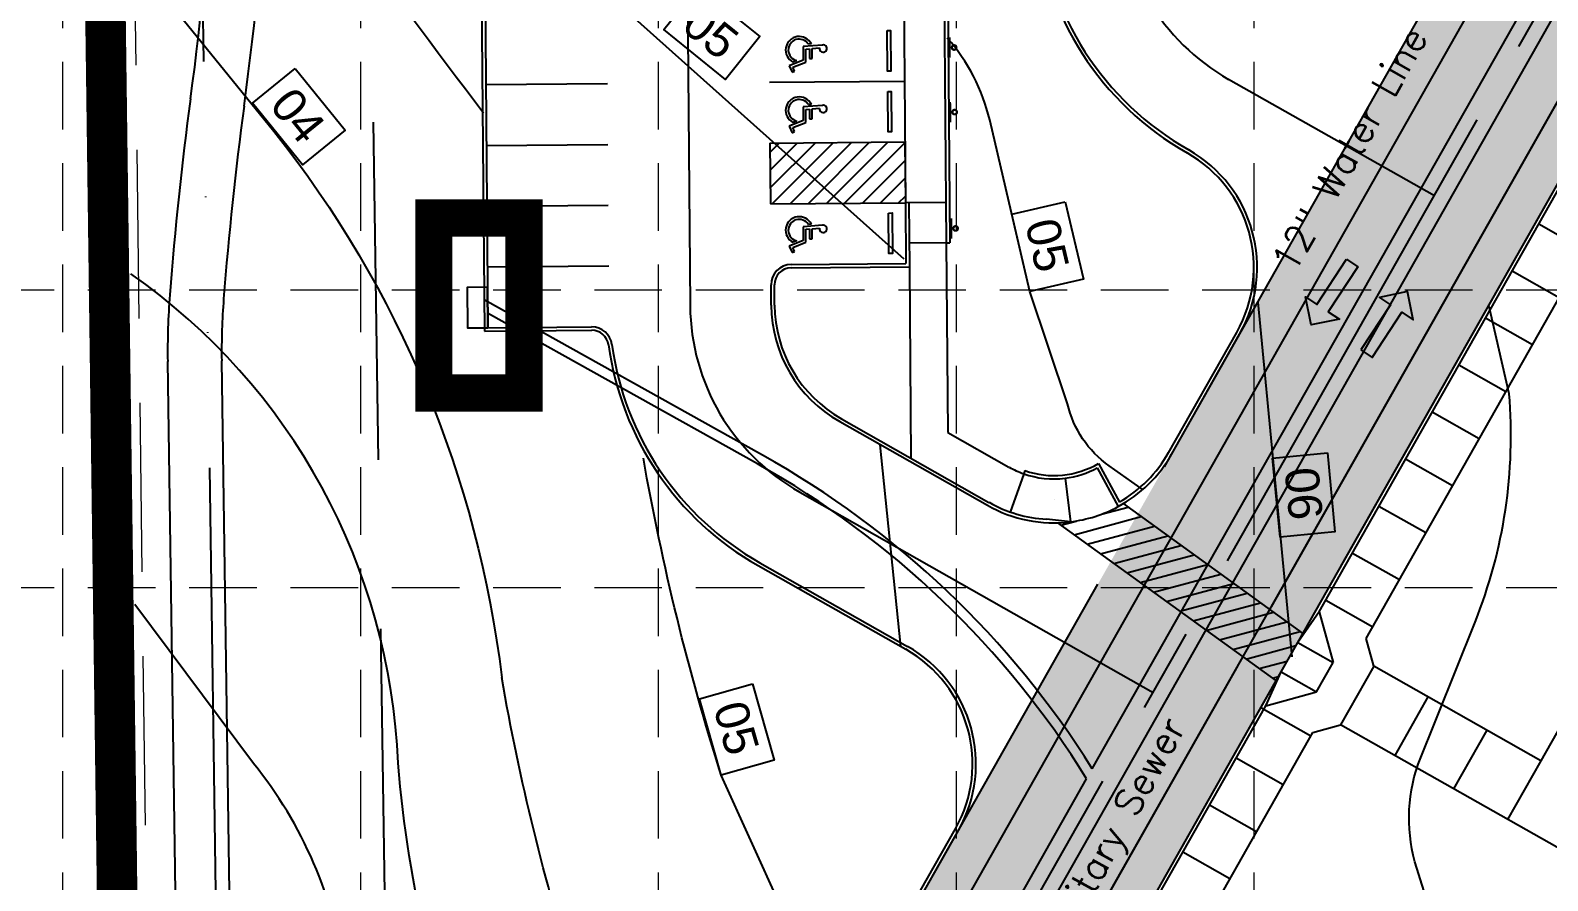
# Model space of a CAD drawing. Header units: feet. Extents: x 2467609 to 2470436, y 7119976 to 7121745.
# Drawn here: x 2467826.7 to 2468051.4, y 7121037.7 to 7121163.6 of the extents above; entities that cross this region are included whole.
import ezdxf
from ezdxf.enums import TextEntityAlignment as Align

# ---------------------------------------------------------------- set-up
doc = ezdxf.new("R2010")
doc.units = ezdxf.units.FT
doc.header["$LTSCALE"] = 100
doc.header["$MEASUREMENT"] = 0
for name, pattern in [('06117 BASE$0$CENTER2', [1.125, 0.75, -0.125, 0.125, -0.125]), ('06117 BASE$0$DASHED', [0.75, 0.5, -0.25]), ('06117 BASE$0$HIDDEN', [0.375, 0.25, -0.125]), ('06117 BASE$0$PL2', [2.85, 2.25, -0.2, 0, -0.2, 0, -0.2]), ('06117 BASE$0$STRIPE', [1.2, 1, -0.2]), ('06117 WS Base$0$DASHED_SS3', [1.1, 1, -0.1]), ('HIDDEN', [0.375, 0.25, -0.125]), ('SDASH', [0.15, 0.1, -0.05]), ('STRIPE', [1.2, 1, -0.2])]:
    doc.linetypes.add(name, pattern=pattern)
for name, color, linetype, lineweight in [('06117 BASE$0$C-sidewk-strip', 253, 'Continuous', 25), ('06117 BASE$0$CP Inlet', 253, 'Continuous', 25), ('06117 BASE$0$CPCL', 253, '06117 BASE$0$CENTER2', 25), ('06117 BASE$0$CPCURB', 8, 'Continuous', 25), ('06117 BASE$0$CPCURB2', 8, 'Continuous', 25), ('06117 BASE$0$CPSTRIPE', 253, 'Continuous', 25), ('06117 BASE$0$CPWALK', 8, 'Continuous', 25), ('06117 BASE$0$DIR-ARROW', 8, 'Continuous', 25), ('06117 BASE$0$HC-SIGN', 253, 'Continuous', 18), ('06117 BASE$0$HC2', 253, 'Continuous', 25), ('06117 BASE$0$LANDSCAPE-SETBACK', 8, '06117 BASE$0$DASHED', 25), ('06117 BASE$0$PROP-ROW', 1, '06117 BASE$0$PL2', 25), ('06117 BASE$0$ROAD-FUTURE', 8, '06117 BASE$0$HIDDEN', 18)]:
    doc.layers.add(name, color=color, linetype=linetype, lineweight=lineweight)
for name, color, linetype in [('06117 BASE$0$firelane', 8, '06117 BASE$0$STRIPE'), ('06117 WS Base$0$CPSEWER', 7, '06117 WS Base$0$DASHED_SS3'), ('06117 WS Base$0$CPWATER', 7, 'Continuous'), ('06117 WS Base$0$LINE-B', 1, 'Continuous'), ('CPCONT', 253, 'Continuous'), ('FIRELANE-HATCH', 253, 'STRIPE'), ('GRID', 254, 'HIDDEN'), ('LIMITS OF DISTURBANCE', 1, 'HIDDEN'), ('proposed ec', 6, 'SDASH')]:
    doc.layers.add(name, color=color, linetype=linetype)
doc.styles.add('C80', font='SIMPLEX.shx', dxfattribs={"height": 8})
doc.styles.get("Standard").update_dxf_attribs({"font": 'ARIAL.TTF'})
pattern_1 = [(45, (-0.3668, 44.9985), (-1.32582521472, 1.32582521472), [])]
pattern_2 = [(15, (0, 0), (-0.48528570957, 1.8111109243), [])]

# ---------------------------------------------------------------- blocks, each defined once
blk = doc.blocks.new('06117 BASE$0$HC2-flat-24')
at = {"layer": '06117 BASE$0$HC2'}
for p, q in [((0.6, 0.52), (0.59, -1.5)), ((3.43, 0.74), (0.6, 0.52)), ((0.99, -1.78), (1, 0.15)), ((1, 0.15), (1.5, 0.19)), ((1.8, 0.9), (1.36, 0.87)), ((1.5, 0.19), (1.5, -1.25)), ((1.91, 0.22), (3.02, 0.31)), ((1.91, -1.25), (1.91, 0.22)), ((0.59, -1.5), (-1.5, -2.34)), ((-0.96, -2.55), (0.99, -1.78)), ((-0.38, -1.57), (-0.93, -1.78)), ((1.5, -1.25), (1.91, -1.25)), ((-1.5, -2.34), (-1.05, -3.3)), ((-1.05, -3.3), (-0.69, -3.13)), ((-0.69, -3.13), (-0.96, -2.55))]:
    blk.add_line(p, q, dxfattribs=at)
for centre, major_axis, start_param, end_param in [((0, 0), (1.42, 1.42), 5.961378, 9.729395), ((0, 0), (-1.14, 1.14), 4.494724, 8.403855), ((3.56, 0.21), (-0.386, 0.386), 0.602565, 5.739424)]:
    blk.add_ellipse(centre, major_axis=major_axis, ratio=1, start_param=start_param, end_param=end_param, dxfattribs=at)
blk = doc.blocks.new('06117 BASE$0$HC2-flat-25')
at = {"layer": '06117 BASE$0$HC2'}
for p, q in [((0.6, 0.52), (0.59, -1.5)), ((3.43, 0.74), (0.6, 0.52)), ((0.99, -1.78), (1, 0.15)), ((1, 0.15), (1.5, 0.19)), ((1.8, 0.9), (1.36, 0.87)), ((1.5, 0.19), (1.5, -1.25)), ((1.91, 0.22), (3.02, 0.31)), ((1.91, -1.25), (1.91, 0.22)), ((0.59, -1.5), (-1.5, -2.34)), ((-0.96, -2.55), (0.99, -1.78)), ((-0.38, -1.57), (-0.93, -1.78)), ((1.5, -1.25), (1.91, -1.25)), ((-1.5, -2.34), (-1.05, -3.3)), ((-1.05, -3.3), (-0.69, -3.13)), ((-0.69, -3.13), (-0.96, -2.55))]:
    blk.add_line(p, q, dxfattribs=at)
for centre, major_axis, start_param, end_param in [((0, 0), (1.42, 1.42), 5.961378, 9.729395), ((0, 0), (-1.14, 1.14), 4.494724, 8.403855), ((3.56, 0.21), (-0.386, 0.386), 0.602565, 5.739424)]:
    blk.add_ellipse(centre, major_axis=major_axis, ratio=1, start_param=start_param, end_param=end_param, dxfattribs=at)
blk = doc.blocks.new('06117 BASE$0$HC2-flat-26')
at = {"layer": '06117 BASE$0$HC2'}
for p, q in [((0.6, 0.52), (0.59, -1.5)), ((3.43, 0.74), (0.6, 0.52)), ((0.99, -1.78), (1, 0.15)), ((1, 0.15), (1.5, 0.19)), ((1.8, 0.9), (1.36, 0.87)), ((1.5, 0.19), (1.5, -1.25)), ((1.91, 0.22), (3.02, 0.31)), ((1.91, -1.25), (1.91, 0.22)), ((0.59, -1.5), (-1.5, -2.34)), ((-0.96, -2.55), (0.99, -1.78)), ((-0.38, -1.57), (-0.93, -1.78)), ((1.5, -1.25), (1.91, -1.25)), ((-1.5, -2.34), (-1.05, -3.3)), ((-1.05, -3.3), (-0.69, -3.13)), ((-0.69, -3.13), (-0.96, -2.55))]:
    blk.add_line(p, q, dxfattribs=at)
for centre, major_axis, start_param, end_param in [((0, 0), (1.42, 1.42), 5.961378, 9.729395), ((0, 0), (-1.14, 1.14), 4.494724, 8.403855), ((3.56, 0.21), (-0.386, 0.386), 0.602565, 5.739424)]:
    blk.add_ellipse(centre, major_axis=major_axis, ratio=1, start_param=start_param, end_param=end_param, dxfattribs=at)

msp = doc.modelspace()

# ---------------------------------------------------------------- hatches: boundary and pattern name
at = {"layer": '06117 BASE$0$CPSTRIPE'}
h = msp.add_hatch(dxfattribs=at)
h.set_pattern_fill('ACET-2D-ANSI31', color=256, scale=15, style=0)
h.set_pattern_definition(pattern_1)
h.paths.add_polyline_path([(2467936.22, 7121146.88), (2467936.29, 7121137.88), (2467956.29, 7121138.04), (2467956.22, 7121147.04)])
h = msp.add_hatch(dxfattribs=at)
h.set_pattern_fill('ACET-2D-ANSI31', color=256, scale=15, style=0)
h.set_pattern_definition(pattern_1)
h.paths.add_polyline_path([(2467936.22, 7121146.88), (2467936.29, 7121137.88), (2467956.29, 7121138.04), (2467956.22, 7121147.04)])
h = msp.add_hatch(dxfattribs=at)
h.set_pattern_fill('ANSI31', color=256, scale=15, angle=330, style=0)
h.set_pattern_definition(pattern_2)
edge = h.paths.add_edge_path()
edge.add_line((2467988.55, 7121093.49), (2468015.13, 7121074.27))
edge.add_line((2468015.13, 7121074.27), (2468011.16, 7121067.26))
edge.add_line((2468011.16, 7121067.26), (2467978.82, 7121090.65))
edge.add_arc((2467978.28, 7121110.65), 20, 271.5701, 300.9249)
h = msp.add_hatch(dxfattribs=at)
h.set_pattern_fill('ANSI31', color=256, scale=15, angle=330, style=0)
h.set_pattern_definition(pattern_2)
edge = h.paths.add_edge_path()
edge.add_line((2467988.55, 7121093.49), (2468015.13, 7121074.27))
edge.add_line((2468015.13, 7121074.27), (2468011.16, 7121067.26))
edge.add_line((2468011.16, 7121067.26), (2467978.82, 7121090.65))
edge.add_arc((2467978.28, 7121110.65), 20, 271.5701, 300.9249)
at = {"layer": 'FIRELANE-HATCH'}
h = msp.add_hatch(color=9, dxfattribs=at)
h.paths.add_polyline_path([(2468922.97, 7121187.19, -0.414214), (2468942.81, 7121207.35), (2469278.26, 7121210.08), (2469277.9, 7121254.08, -0.414214), (2469297.74, 7121274.24), (2469375.13, 7121274.87, -0.137354), (2469390.75, 7121270.64), (2469629.71, 7121128.09, -0.261956), (2469644.34, 7121102.57), (2469645.12, 7121007.13, 0.414214), (2469699.55, 7120953.58), (2469751.67, 7120954, 0.261956), (2469797.6, 7120980.33), (2469803.18, 7120989.68, 0.414214), (2469784.47, 7121063.72), (2469403.04, 7121291.25, 0.137354), (2469374.94, 7121298.87), (2468491.92, 7121291.68, -0.131652), (2468476.89, 7121295.58), (2468199.89, 7121452.51, -0.072593), (2468186.2, 7121463.15, 0.206219), (2468142.45, 7121481.57), (2467847.8, 7121479.17), (2467848.23, 7121449.17), (2468142.69, 7121451.57, -0.577353), (2468169.04, 7121406.78), (2467935.49, 7120994.55, -0.266268), (2467909.82, 7120979.34), (2467855.02, 7120978.55), (2467855.45, 7120948.56), (2467910.25, 7120949.35, 0.266268), (2467961.59, 7120979.76), (2468192.67, 7121387.64, -0.414214), (2468233.56, 7121398.96), (2468336.11, 7121340.86, -0.414214), (2468347.43, 7121299.97), (2468320.22, 7121251.95, 0.414214), (2468338.7, 7121185.16), (2468373.42, 7121165.49, 0.57735), (2468446.57, 7121208.52), (2468446.28, 7121243.96, -1), (2468481.65, 7121244.25), (2468482.67, 7121118.6, 0.414214), (2468532.07, 7121070), (2468873.9, 7121072.79, -0.414214), (2468894.07, 7121052.95), (2468895.4, 7120889.72), (2468884.83, 7120735.24, -0.392002), (2468855.14, 7120707.29), (2468450.27, 7120703.99, -0.131652), (2468375.11, 7120723.48), (2468264.21, 7120786.31, 0.463862), (2468102.32, 7120726.63, 0.45081), (2468173.2, 7120596.29), (2468276.95, 7120572.47, -0.347281), (2468315.76, 7120524.14), (2468315.82, 7120517.93), (2468339.81, 7120518.12), (2468339.76, 7120524.34, 0.347281), (2468282.32, 7120595.86), (2468178.57, 7120619.68, -0.45081), (2468124.87, 7120718.42, -0.463862), (2468252.38, 7120765.43), (2468363.28, 7120702.6, 0.131652), (2468450.47, 7120679.99), (2468832.08, 7120683.1, -0.414214), (2468867.36, 7120648.39), (2468868.39, 7120522.43), (2468892.38, 7120522.62), (2468891.26, 7120660.62), (2468903.26, 7120660.72), (2468904.38, 7120522.72), (2468928.38, 7120522.92)])
h.paths.add_polyline_path([(2468873.66, 7121102.78), (2468531.82, 7121100, -0.414214), (2468506.62, 7121124.8), (2468505.62, 7121247.79, -0.414214), (2468525.46, 7121267.95), (2468872.29, 7121270.78, -0.414214), (2468892.45, 7121250.94), (2468893.5, 7121122.95, -0.414214)], flags=16)
h.paths.add_polyline_path([(2468942.29, 7121271.35), (2469233.74, 7121273.72, -1), (2469234.06, 7121233.72), (2468942.62, 7121231.35, -1)], flags=16)
h.paths.add_polyline_path([(2468385.25, 7121186.37), (2468350.53, 7121206.04, -0.414214), (2468341.1, 7121240.12), (2468370.77, 7121292.49, -0.414214), (2468404.85, 7121301.92), (2468409.33, 7121299.38, -0.267949), (2468422.01, 7121277.83), (2468422.57, 7121208.33, -0.57735)], flags=16)
h.paths.add_polyline_path([(2469698.85, 7121086.85), (2469772.17, 7121043.11, -0.414214), (2469782.57, 7121001.98), (2469776.99, 7120992.63, -0.261956), (2469751.47, 7120978), (2469699.36, 7120977.57, -0.414214), (2469669.11, 7121007.33), (2469668.61, 7121069.51, -0.584841)], flags=16)

# ---------------------------------------------------------------- linework, layer by layer
at = {"layer": '06117 BASE$0$C-sidewk-strip'}
for p, q in [((2468050.06, 7121134.9), (2468057.02, 7121130.96)), ((2468050.06, 7121134.9), (2468057.02, 7121130.96)), ((2468046.12, 7121127.94), (2468053.08, 7121124)), ((2468046.12, 7121127.94), (2468053.08, 7121124)), ((2468042.17, 7121120.98), (2468049.13, 7121117.04)), ((2468042.17, 7121120.98), (2468049.13, 7121117.04)), ((2468042.17, 7121120.98), (2468049.13, 7121117.04)), ((2468042.17, 7121120.98), (2468049.13, 7121117.04)), ((2468038.23, 7121114.02), (2468045.19, 7121110.08)), ((2468038.23, 7121114.02), (2468045.19, 7121110.08)), ((2468034.29, 7121107.06), (2468041.25, 7121103.12)), ((2468034.29, 7121107.06), (2468041.25, 7121103.12)), ((2468030.34, 7121100.1), (2468037.3, 7121096.16)), ((2468030.34, 7121100.1), (2468037.3, 7121096.16)), ((2468026.4, 7121093.14), (2468033.36, 7121089.2)), ((2468026.4, 7121093.14), (2468033.36, 7121089.2)), ((2468022.46, 7121086.18), (2468029.42, 7121082.24)), ((2468022.46, 7121086.18), (2468029.42, 7121082.24)), ((2468018.51, 7121079.22), (2468025.47, 7121075.27)), ((2468018.51, 7121079.22), (2468025.47, 7121075.27)), ((2468025.62, 7121069.45), (2468020.69, 7121060.75)), ((2468025.62, 7121069.45), (2468020.69, 7121060.75)), ((2468016.3, 7121059.08), (2468008.9, 7121063.27)), ((2468016.3, 7121059.08), (2468008.9, 7121063.27)), ((2468033.66, 7121064.89), (2468028.73, 7121056.19)), ((2468033.66, 7121064.89), (2468028.73, 7121056.19)), ((2468042.36, 7121059.96), (2468037.43, 7121051.26)), ((2468042.36, 7121059.96), (2468037.43, 7121051.26)), ((2468012.21, 7121051.87), (2468005.25, 7121055.81)), ((2468012.21, 7121051.87), (2468005.25, 7121055.81)), ((2468050.36, 7121055.43), (2468045.43, 7121046.73)), ((2468050.36, 7121055.43), (2468045.43, 7121046.73)), ((2468008.27, 7121044.91), (2468001.31, 7121048.85)), ((2468008.27, 7121044.91), (2468001.31, 7121048.85)), ((2468004.33, 7121037.95), (2467997.37, 7121041.89)), ((2468004.33, 7121037.95), (2467997.37, 7121041.89))]:
    msp.add_line(p, q, dxfattribs=at)
at = {"layer": '06117 BASE$0$CP Inlet'}
msp.add_lwpolyline([(2467894.39, 7121125.54), (2467891.39, 7121125.51), (2467891.44, 7121119.51), (2467894.44, 7121119.54), (2467894.39, 7121125.54)], dxfattribs=at)
msp.add_lwpolyline([(2467894.39, 7121125.54), (2467891.39, 7121125.51), (2467891.44, 7121119.51), (2467894.44, 7121119.54), (2467894.39, 7121125.54)], dxfattribs=at)
at = {"layer": '06117 BASE$0$CPCL'}
for p, q in [((2467948.54, 7120987.16), (2468220.51, 7121467.21)), ((2467948.54, 7120987.16), (2468220.51, 7121467.21)), ((2467922.01, 7121417.77), (2467924.41, 7121122.77)), ((2467922.01, 7121417.77), (2467924.41, 7121122.77)), ((2468034.6, 7121139.05), (2468004.14, 7121156.3)), ((2468034.6, 7121139.05), (2468004.14, 7121156.3)), ((2467940.64, 7121095.19), (2467992.95, 7121065.55)), ((2467940.64, 7121095.19), (2467992.95, 7121065.55))]:
    msp.add_line(p, q, dxfattribs=at)
for centre in [(2468019.92, 7121184.15), (2468019.92, 7121184.15), (2467956.41, 7121123.03), (2467956.41, 7121123.03)]:
    msp.add_arc(centre, 32, 180.4671, 240.4665, dxfattribs=at)
at = {"layer": '06117 BASE$0$CPCURB'}
for p, q in [((2467891.95, 7121425.53), (2467894.44, 7121119.54)), ((2467891.95, 7121425.53), (2467894.44, 7121119.54)), ((2468014.38, 7121072.94), (2468192.67, 7121387.64)), ((2468014.38, 7121072.94), (2468192.67, 7121387.64)), ((2467961.92, 7121183.09), (2467962.34, 7121132.09)), ((2467961.92, 7121183.09), (2467962.34, 7121132.09)), ((2467956.29, 7121138.04), (2467956.36, 7121129.04)), ((2467956.29, 7121138.04), (2467956.36, 7121129.04)), ((2467939.37, 7121128.9), (2467956.36, 7121129.04)), ((2467939.37, 7121128.9), (2467956.36, 7121129.04)), ((2467936.41, 7121122.87), (2467936.39, 7121125.88)), ((2467936.41, 7121122.87), (2467936.39, 7121125.88)), ((2467894.44, 7121119.54), (2467909.82, 7121119.66)), ((2467894.44, 7121119.54), (2467909.82, 7121119.66)), ((2467995.68, 7121100.79), (2468005.77, 7121118.6)), ((2467995.68, 7121100.79), (2468005.77, 7121118.6)), ((2467946.56, 7121105.63), (2467968.42, 7121093.24)), ((2467946.56, 7121105.63), (2467968.42, 7121093.24)), ((2467984.69, 7121098.77), (2467987.78, 7121093.05)), ((2467984.69, 7121098.77), (2467987.78, 7121093.05)), ((2467934.72, 7121084.75), (2467956.59, 7121072.36)), ((2467934.72, 7121084.75), (2467956.59, 7121072.36)), ((2467961.59, 7120979.76), (2468011.92, 7121068.59)), ((2467961.59, 7120979.76), (2468011.92, 7121068.59)), ((2467935.49, 7120994.55), (2467964.13, 7121045.1)), ((2467935.49, 7120994.55), (2467964.13, 7121045.1))]:
    msp.add_line(p, q, dxfattribs=at)
for centre, radius, start, end in [((2468019.92, 7121184.15), 44, 184.841, 240.4665), ((2468019.92, 7121184.15), 44, 184.841, 240.4665), ((2467988.37, 7121128.46), 20, 330.4665, 60.4665), ((2467988.37, 7121128.46), 20, 330.4665, 60.4665), ((2467939.39, 7121125.9), 3, 90.4671, 180.4671), ((2467939.39, 7121125.9), 3, 90.4671, 180.4671), ((2467956.41, 7121123.03), 20, 180.4671, 240.4665), ((2467956.41, 7121123.03), 20, 180.4671, 240.4665), ((2467909.85, 7121116.66), 3, 7.7881, 90.4671), ((2467909.85, 7121116.66), 3, 7.7881, 90.4671), ((2467956.41, 7121123.03), 44, 187.7881, 240.4665), ((2467956.41, 7121123.03), 44, 187.7881, 240.4665), ((2467978.28, 7121110.65), 20, 298.3598, 330.4665), ((2467978.28, 7121110.65), 20, 298.3598, 330.4665), ((2467978.28, 7121110.65), 13.5, 250.6281, 277.0159), ((2467978.28, 7121110.65), 13.5, 250.6281, 277.0159), ((2467978.28, 7121110.65), 13.5, 277.0159, 298.3598), ((2467978.28, 7121110.65), 13.5, 277.0159, 298.3598), ((2467978.28, 7121110.65), 20, 240.4665, 277.0159), ((2467978.28, 7121110.65), 20, 240.4665, 277.0159), ((2467946.73, 7121054.96), 20, 330.4665, 60.4665), ((2467946.73, 7121054.96), 20, 330.4665, 60.4665)]:
    msp.add_arc(centre, radius, start, end, dxfattribs=at)
at = {"layer": '06117 BASE$0$CPCURB2'}
for p, q in [((2467891.44, 7121426.02), (2467893.94, 7121119.03)), ((2467891.44, 7121426.02), (2467893.94, 7121119.03)), ((2468017.53, 7121077.48), (2468193.11, 7121387.39)), ((2468017.53, 7121077.48), (2468193.11, 7121387.39)), ((2467962.43, 7121182.59), (2467962.84, 7121132.09)), ((2467962.43, 7121182.59), (2467962.84, 7121132.09)), ((2467956.79, 7121138.05), (2467956.87, 7121128.55)), ((2467956.79, 7121138.05), (2467956.87, 7121128.55)), ((2467962.34, 7121132.09), (2467962.84, 7121132.09)), ((2467962.34, 7121132.09), (2467962.84, 7121132.09)), ((2467936.91, 7121122.87), (2467936.89, 7121125.88)), ((2467936.91, 7121122.87), (2467936.89, 7121125.88)), ((2467893.94, 7121119.03), (2467909.83, 7121119.16)), ((2467893.94, 7121119.03), (2467909.83, 7121119.16)), ((2467995.24, 7121101.03), (2468005.34, 7121118.85)), ((2467995.24, 7121101.03), (2468005.34, 7121118.85)), ((2467946.8, 7121106.06), (2467968.66, 7121093.68)), ((2467946.8, 7121106.06), (2467968.66, 7121093.68)), ((2467984.89, 7121099.45), (2467987.98, 7121093.73)), ((2467984.89, 7121099.45), (2467987.98, 7121093.73)), ((2467973.96, 7121098.38), (2467973.8, 7121097.91)), ((2467973.96, 7121098.38), (2467973.8, 7121097.91)), ((2467980.72, 7121090.79), (2467977.17, 7121091.18)), ((2467980.72, 7121090.79), (2467977.17, 7121091.18)), ((2467934.48, 7121084.31), (2467956.34, 7121071.93)), ((2467934.48, 7121084.31), (2467956.34, 7121071.93)), ((2468017.53, 7121077.48), (2468014.38, 7121072.94)), ((2468017.53, 7121077.48), (2468014.38, 7121072.94)), ((2468009.64, 7121063.56), (2468011.92, 7121068.59)), ((2468009.64, 7121063.56), (2468011.92, 7121068.59)), ((2467962.03, 7120979.52), (2468009.64, 7121063.56)), ((2467962.03, 7120979.52), (2468009.64, 7121063.56)), ((2467935.06, 7120994.8), (2467963.69, 7121045.35)), ((2467935.06, 7120994.8), (2467963.69, 7121045.35))]:
    msp.add_line(p, q, dxfattribs=at)
for centre, radius, start, end in [((2468019.92, 7121184.15), 44.5, 184.841, 240.4665), ((2468019.92, 7121184.15), 44.5, 184.841, 240.4665), ((2467988.37, 7121128.46), 19.5, 330.4665, 60.4665), ((2467988.37, 7121128.46), 19.5, 330.4665, 60.4665), ((2467939.39, 7121125.9), 2.5, 90.4671, 180.4671), ((2467939.39, 7121125.9), 2.5, 90.4671, 180.4671), ((2467956.41, 7121123.03), 19.5, 180.4671, 240.4665), ((2467956.41, 7121123.03), 19.5, 180.4671, 240.4665), ((2467909.85, 7121116.66), 2.5, 7.7881, 90.4671), ((2467909.85, 7121116.66), 2.5, 7.7881, 90.4671), ((2467956.41, 7121123.03), 44.5, 187.7881, 240.4665), ((2467956.41, 7121123.03), 44.5, 187.7881, 240.4665), ((2467978.28, 7121110.65), 13, 250.6281, 300.564), ((2467978.28, 7121110.65), 13, 250.6281, 300.564), ((2467978.28, 7121110.65), 19.5, 299.8291, 330.4665), ((2467978.28, 7121110.65), 19.5, 299.8291, 330.4665), ((2467978.28, 7121110.65), 19.5, 240.4665, 266.7372), ((2467978.28, 7121110.65), 19.5, 240.4665, 266.7372), ((2467946.73, 7121054.96), 19.5, 330.4665, 60.4665), ((2467946.73, 7121054.96), 19.5, 330.4665, 60.4665)]:
    msp.add_arc(centre, radius, start, end, dxfattribs=at)
at = {"layer": '06117 BASE$0$CPSTRIPE'}
for p, q in [((2467894.15, 7121155.54), (2467912.15, 7121155.68)), ((2467894.15, 7121155.54), (2467912.15, 7121155.68)), ((2467936.15, 7121155.88), (2467956.14, 7121156.04)), ((2467936.15, 7121155.88), (2467956.14, 7121156.04)), ((2467894.22, 7121146.54), (2467912.22, 7121146.68)), ((2467894.22, 7121146.54), (2467912.22, 7121146.68)), ((2467936.22, 7121146.88), (2467956.22, 7121147.04)), ((2467936.22, 7121146.88), (2467956.22, 7121147.04)), ((2467936.22, 7121146.88), (2467936.29, 7121137.88)), ((2467936.22, 7121146.88), (2467936.29, 7121137.88)), ((2467956.22, 7121147.04), (2467956.29, 7121138.04)), ((2467956.22, 7121147.04), (2467956.29, 7121138.04)), ((2467894.29, 7121137.54), (2467912.29, 7121137.68)), ((2467894.29, 7121137.54), (2467912.29, 7121137.68)), ((2467936.29, 7121137.88), (2467956.29, 7121138.04)), ((2467936.29, 7121137.88), (2467956.29, 7121138.04)), ((2467894.37, 7121128.54), (2467912.37, 7121128.68)), ((2467894.37, 7121128.54), (2467912.37, 7121128.68)), ((2467939.37, 7121128.4), (2467956.87, 7121128.55)), ((2467939.37, 7121128.4), (2467956.87, 7121128.55)), ((2467988.55, 7121093.49), (2468015.13, 7121074.27)), ((2467988.55, 7121093.49), (2468015.13, 7121074.27)), ((2467978.82, 7121090.65), (2468011.16, 7121067.26)), ((2467978.82, 7121090.65), (2468011.16, 7121067.26))]:
    msp.add_line(p, q, dxfattribs=at)
for points in [[(2467953.58, 7121163.52), (2467954.08, 7121163.52), (2467954.13, 7121157.52), (2467953.63, 7121157.52), (2467953.58, 7121163.52)], [(2467953.58, 7121163.52), (2467954.08, 7121163.52), (2467954.13, 7121157.52), (2467953.63, 7121157.52), (2467953.58, 7121163.52)], [(2467953.66, 7121154.52), (2467954.16, 7121154.52), (2467954.21, 7121148.52), (2467953.71, 7121148.52), (2467953.66, 7121154.52)], [(2467953.66, 7121154.52), (2467954.16, 7121154.52), (2467954.21, 7121148.52), (2467953.71, 7121148.52), (2467953.66, 7121154.52)], [(2467953.8, 7121136.52), (2467954.3, 7121136.53), (2467954.35, 7121130.53), (2467953.85, 7121130.52), (2467953.8, 7121136.52)], [(2467953.8, 7121136.52), (2467954.3, 7121136.53), (2467954.35, 7121130.53), (2467953.85, 7121130.52), (2467953.8, 7121136.52)]]:
    msp.add_lwpolyline(points, dxfattribs=at)
at = {"layer": '06117 BASE$0$CPWALK'}
for p, q in [((2467955.92, 7121183.04), (2467956.29, 7121138.04)), ((2467955.92, 7121183.04), (2467956.29, 7121138.04)), ((2467962.29, 7121138.09), (2467956.29, 7121138.04)), ((2467962.29, 7121138.09), (2467956.29, 7121138.04)), ((2468024.49, 7121073.53), (2468058.01, 7121132.7)), ((2468024.49, 7121073.53), (2468058.01, 7121132.7)), ((2467962.34, 7121132.09), (2467956.84, 7121132.05)), ((2467962.34, 7121132.09), (2467956.84, 7121132.05)), ((2467962.34, 7121132.09), (2467962.57, 7121104.03)), ((2467962.34, 7121132.09), (2467962.57, 7121104.03)), ((2467956.87, 7121128.55), (2467957.1, 7121100.23)), ((2467956.87, 7121128.55), (2467957.1, 7121100.23)), ((2467848.73, 7120998.57), (2467847.05, 7121114.53)), ((2467848.73, 7120998.57), (2467847.05, 7121114.53)), ((2467856.68, 7121001.99), (2467855.05, 7121114.65)), ((2467856.68, 7121001.99), (2467855.05, 7121114.65)), ((2468080.49, 7121108.61), (2468050.36, 7121055.43)), ((2468080.49, 7121108.61), (2468050.36, 7121055.43)), ((2467962.57, 7121104.03), (2467971.62, 7121098.9)), ((2467962.57, 7121104.03), (2467971.62, 7121098.9)), ((2467973.8, 7121097.91), (2467971.81, 7121092.25)), ((2467973.8, 7121097.91), (2467971.81, 7121092.25)), ((2467979.93, 7121097.25), (2467980.72, 7121090.79)), ((2467979.93, 7121097.25), (2467980.72, 7121090.79)), ((2468017.53, 7121077.48), (2468019.6, 7121069.98)), ((2468017.53, 7121077.48), (2468019.6, 7121069.98)), ((2468011.92, 7121068.59), (2468014.38, 7121072.94)), ((2468011.92, 7121068.59), (2468014.38, 7121072.94)), ((2468014.38, 7121072.94), (2468019.6, 7121069.98)), ((2468014.38, 7121072.94), (2468019.6, 7121069.98)), ((2468025.62, 7121069.45), (2468024.49, 7121073.53)), ((2468025.62, 7121069.45), (2468024.49, 7121073.53)), ((2468017.14, 7121065.63), (2468019.6, 7121069.98)), ((2468017.14, 7121065.63), (2468019.6, 7121069.98)), ((2468011.92, 7121068.59), (2468017.14, 7121065.63)), ((2468011.92, 7121068.59), (2468017.14, 7121065.63)), ((2468050.36, 7121055.43), (2468025.62, 7121069.45)), ((2468050.36, 7121055.43), (2468025.62, 7121069.45)), ((2468009.64, 7121063.56), (2468017.14, 7121065.63)), ((2468009.64, 7121063.56), (2468017.14, 7121065.63)), ((2467918.8, 7120886.98), (2468016.6, 7121059.61)), ((2467918.8, 7120886.98), (2468016.6, 7121059.61)), ((2468016.6, 7121059.61), (2468020.69, 7121060.75)), ((2468016.6, 7121059.61), (2468020.69, 7121060.75)), ((2468082.55, 7121025.7), (2468020.69, 7121060.75)), ((2468082.55, 7121025.7), (2468020.69, 7121060.75))]:
    msp.add_line(p, q, dxfattribs=at)
for points in [[(2467959.5, 7121137.09, 0, 0.52, 0), (2467959.48, 7121135.49, 0, 0, 0), (2467959.47, 7121133.02, 0, 0, 0)], [(2467959.5, 7121137.09, 0, 0.52, 0), (2467959.48, 7121135.49, 0, 0, 0), (2467959.47, 7121133.02, 0, 0, 0)], [(2467978.41, 7121094.09, 0, 0.52, 0), (2467976.83, 7121094.34, 0, 0, 0), (2467974.39, 7121094.7, 0, 0, 0)], [(2467978.41, 7121094.09, 0, 0.52, 0), (2467976.83, 7121094.34, 0, 0, 0), (2467974.39, 7121094.7, 0, 0, 0)], [(2468014, 7121070.57, 0, 0.52, 0), (2468015.39, 7121069.78, 0, 0, 0), (2468017.55, 7121068.58, 0, 0, 0)], [(2468014, 7121070.57, 0, 0.52, 0), (2468015.39, 7121069.78, 0, 0, 0), (2468017.55, 7121068.58, 0, 0, 0)]]:
    msp.add_lwpolyline(points, format="xyseb", dxfattribs=at)
for centre, radius, start, end in [((2467337.58, 7121222.56), 517.5, 352.3216, 0.7028), ((2467337.58, 7121222.56), 517.5, 352.3216, 0.7028), ((2467337.58, 7121222.56), 525.5, 352.3216, 0.7028), ((2467337.58, 7121222.56), 525.5, 352.3216, 0.7028), ((2468358.34, 7121084.94), 512.5, 172.3216, 175.5833), ((2468358.34, 7121084.94), 512.5, 172.3216, 175.5833), ((2468358.34, 7121084.94), 504.5, 172.3216, 175.5833), ((2468358.34, 7121084.94), 504.5, 172.3216, 175.5833), ((2467955.04, 7121116.09), 108, 175.5833, 180.8262), ((2467955.04, 7121116.09), 108, 175.5833, 180.8262), ((2467955.04, 7121116.09), 100, 175.5833, 180.8262), ((2467955.04, 7121116.09), 100, 175.5833, 180.8262), ((2467978.28, 7121110.65), 13.5, 240.4665, 250.6281), ((2467978.28, 7121110.65), 13.5, 240.4665, 250.6281), ((2467978.28, 7121110.65), 20, 277.0159, 298.3598), ((2467978.28, 7121110.65), 20, 277.0159, 298.3598)]:
    msp.add_arc(centre, radius, start, end, dxfattribs=at)
at = {"layer": '06117 BASE$0$DIR-ARROW'}
for points in [[(2468021.6, 7121129.67), (2468023.27, 7121128.57), (2468018.87, 7121121.89), (2468020.54, 7121120.79), (2468016.38, 7121119.94), (2468015.53, 7121124.1), (2468017.2, 7121122.99)], [(2468021.6, 7121129.67), (2468023.27, 7121128.57), (2468018.87, 7121121.89), (2468020.54, 7121120.79), (2468016.38, 7121119.94), (2468015.53, 7121124.1), (2468017.2, 7121122.99)], [(2468023.73, 7121116.24), (2468025.4, 7121115.14), (2468029.8, 7121121.82), (2468031.47, 7121120.72), (2468030.62, 7121124.88), (2468026.46, 7121124.02), (2468028.13, 7121122.92)], [(2468023.73, 7121116.24), (2468025.4, 7121115.14), (2468029.8, 7121121.82), (2468031.47, 7121120.72), (2468030.62, 7121124.88), (2468026.46, 7121124.02), (2468028.13, 7121122.92)]]:
    msp.add_lwpolyline(points, close=True, dxfattribs=at)
at = {"layer": '06117 BASE$0$firelane'}
for p, q in [((2467935.49, 7120994.55), (2468169.04, 7121406.78)), ((2467935.49, 7120994.55), (2468169.04, 7121406.78)), ((2467961.59, 7120979.76), (2468192.67, 7121387.64)), ((2467961.59, 7120979.76), (2468192.67, 7121387.64))]:
    msp.add_line(p, q, dxfattribs=at)
at = {"layer": '06117 BASE$0$HC-SIGN', "const_width": 0.333}
for points in [[(2467962.82, 7121162.52), (2467962.84, 7121159.52)], [(2467962.82, 7121162.52), (2467962.84, 7121159.52)], [(2467962.89, 7121152.96), (2467962.92, 7121149.96)], [(2467962.89, 7121152.96), (2467962.92, 7121149.96)], [(2467963.04, 7121135.73), (2467963.06, 7121132.73)], [(2467963.04, 7121135.73), (2467963.06, 7121132.73)]]:
    msp.add_lwpolyline(points, dxfattribs=at)
for points in [[(2467963.16, 7121161.02, -1), (2467963.83, 7121161.03, -1)], [(2467963.16, 7121161.02, -1), (2467963.83, 7121161.03, -1)], [(2467963.24, 7121151.46, -1), (2467963.91, 7121151.46, -1)], [(2467963.24, 7121151.46, -1), (2467963.91, 7121151.46, -1)], [(2467963.38, 7121134.23, -1), (2467964.05, 7121134.24, -1)], [(2467963.38, 7121134.23, -1), (2467964.05, 7121134.24, -1)]]:
    msp.add_lwpolyline(points, format="xyb", close=True, dxfattribs=at)
at = {"layer": '06117 BASE$0$LANDSCAPE-SETBACK'}
msp.add_line((2467881.51, 7120874.99), (2467872.71, 7121485.37), dxfattribs=at)
msp.add_line((2467881.51, 7120874.99), (2467872.71, 7121485.37), dxfattribs=at)
at = {"layer": '06117 BASE$0$PROP-ROW'}
msp.add_line((2467856.53, 7120873.8), (2467847.71, 7121485.17), dxfattribs=at)
msp.add_line((2467856.53, 7120873.8), (2467847.71, 7121485.17), dxfattribs=at)
at = {"layer": '06117 BASE$0$ROAD-FUTURE'}
msp.add_line((2467844.21, 7121008.4), (2467842, 7121188.86), dxfattribs=at)
msp.add_line((2467844.21, 7121008.4), (2467842, 7121188.86), dxfattribs=at)
at = {"layer": '06117 WS Base$0$CPSEWER', "color": 7}
msp.add_line((2467902.03, 7120886.8), (2468129.85, 7121288.92), dxfattribs=at)
msp.add_line((2467902.03, 7120886.8), (2468129.85, 7121288.92), dxfattribs=at)
at = {"layer": '06117 WS Base$0$CPWATER', "color": 4}
msp.add_line((2468193.48, 7121437.75), (2467927.91, 7120969), dxfattribs=at)
at = {"layer": '06117 WS Base$0$CPWATER'}
msp.add_line((2468193.48, 7121437.75), (2467927.91, 7120969), dxfattribs=at)
at = {"layer": '06117 WS Base$0$LINE-B'}
msp.add_lwpolyline([(2468206.27, 7120601.01), (2467922.05, 7120762.03), (2467902.03, 7120886.8), (2468129.85, 7121288.92)], dxfattribs=at)
msp.add_lwpolyline([(2468206.27, 7120601.01), (2467922.05, 7120762.03), (2467902.03, 7120886.8), (2468129.85, 7121288.92)], dxfattribs=at)
at = {"layer": 'CPCONT', "color": 35}
msp.add_line((2467956.12, 7121129.71), (2467893.97, 7121185.23), dxfattribs=at)
for points in [[(2467842.25, 7121219.44), (2467851.21, 7121208.5, 0.002631), (2467893.81, 7121151.36, 3.920026)], [(2467842.75, 7121173.35), (2467862.78, 7121148.64, -0.138763), (2467896.52, 7121067.73, 2.422874)], [(2467991.5, 7121095.52), (2467986.46, 7121099.08, -0.184638), (2467980.29, 7121108.27), (2467974.7, 7121124.9), (2467968.76, 7121150.3, 0.125146), (2467962.47, 7121162.43, 3.696163)], [(2467956.12, 7121129.71, -0.233606), (2467956.12, 7121129.71, 1.628291)], [(2467902.35, 7120980.08), (2467893.94, 7121001.77, -0.07708), (2467881.16, 7121055.05, 0.234233), (2467841.59, 7121127.53, 2.663504)], [(2467933.54, 7120808.24, -0.35435), (2467947.39, 7120843.18), (2467973.37, 7120859.89), (2468038.77, 7120975.32, 0.212715), (2468041.91, 7121007.87), (2468031.99, 7121039.53, -0.15958), (2468032.19, 7121054.91), (2468040.62, 7121075.95, 0.116858), (2468045.67, 7121109.77), (2468042.7, 7121122.66)], [(2467946.57, 7121014.59), (2467929, 7121053.3), (2467929, 7121053.3, -0.032788), (2467917.48, 7121100.23, -2.107846)], [(2467882.27, 7120979.26), (2467879.58, 7120992.46, -0.086674), (2467879.58, 7120992.46), (2467873.28, 7121023.73, 0.136472), (2467859.77, 7121055.02), (2467842.21, 7121078.56)], [(2467925.08, 7120984.22), (2467907.51, 7121022.93), (2467907.51, 7121022.93, -0.034301), (2467896.52, 7121067.73, -2.107846)]]:
    msp.add_lwpolyline(points, format="xyb", dxfattribs=at)
for points in [[(2467925.6, 7121170.02), (2467934.75, 7121162.66), (2467929.64, 7121156.31), (2467920.49, 7121163.67)], [(2467865.93, 7121157.92), (2467873.32, 7121148.79), (2467866.99, 7121143.66), (2467859.59, 7121152.79)], [(2467979.96, 7121138.19), (2467982.64, 7121126.75), (2467974.7, 7121124.9), (2467972.03, 7121136.34)], [(2468018.77, 7121101), (2468019.87, 7121089.3), (2468011.75, 7121088.54), (2468010.66, 7121100.24)], [(2467933.62, 7121066.83), (2467936.83, 7121055.53), (2467929, 7121053.3), (2467925.78, 7121064.6)]]:
    msp.add_lwpolyline(points, close=True, dxfattribs=at)
for points in [[(2468013.53, 7121070.83), (2468008.5, 7121123.3)], [(2467955.62, 7121072.34), (2467952.57, 7121102.22)]]:
    msp.add_lwpolyline(points, dxfattribs=at)
at = {"layer": 'GRID', "color": 252, "linetype": 'HIDDEN', "lineweight": 0, "ltscale": 0.4}
for p, q in [((2467831.49, 7121698.89), (2467831.49, 7120154.77)), ((2467875.59, 7121698.89), (2467875.59, 7120154.77)), ((2467919.69, 7121698.89), (2467919.69, 7120154.77)), ((2467963.79, 7121698.89), (2467963.79, 7120154.77)), ((2468007.89, 7121698.89), (2468007.89, 7120154.77)), ((2467655.24, 7121125.17), (2470389.44, 7121125.17)), ((2467655.24, 7121081.07), (2470389.44, 7121081.07))]:
    msp.add_line(p, q, dxfattribs=at)
at = {"layer": 'LIMITS OF DISTURBANCE', "ltscale": 2, "const_width": 6}
msp.add_lwpolyline([(2467833.01, 7121530.09), (2467846.43, 7120518.47, 0.339282), (2467879.82, 7120486.99), (2468303.87, 7120494.22), (2468842.22, 7120504.92), (2470123.96, 7120515.28), (2470099.86, 7121608.53), (2469509.9, 7121601.53), (2469502.05, 7121540.91), (2468847.18, 7121534.85), (2468155.33, 7121530.34)], format="xyb", close=True, dxfattribs=at)
at = {"layer": 'proposed ec', "color": 5, "linetype": 'Continuous'}
for p, q in [((2467983.96, 7121054.24), (2468073.34, 7121212)), ((2467896.44, 7120890.63), (2468077.25, 7121209.78)), ((2467935.11, 7121100.68), (2467893.91, 7121123.68)), ((2467934.38, 7121099.37), (2467894.42, 7121121.67)), ((2467911.67, 7120926.63), (2467983.12, 7121052.75))]:
    msp.add_line(p, q, dxfattribs=at)
at = {"layer": 'proposed ec', "color": 5, "const_width": 5.5}
msp.add_lwpolyline([(2467886.45, 7121109.87), (2467886.45, 7121135.79), (2467899.82, 7121135.79), (2467899.82, 7121109.87)], close=True, dxfattribs=at)
at = {"layer": 'proposed ec', "color": 5}
msp.add_lwpolyline([(2467894.39, 7121125.54), (2467891.39, 7121125.51), (2467891.44, 7121119.51), (2467894.44, 7121119.54), (2467894.39, 7121125.54)], dxfattribs=at)
at = {"layer": 'proposed ec', "color": 5, "linetype": 'Continuous'}
for radius, start in [(134.25, 31.7298), (135.75, 32.0764)]:
    msp.add_arc((2467868.93, 7120982.15), radius, start, 60.8262, dxfattribs=at)

# ---------------------------------------------------------------- block references
at = {"layer": '06117 BASE$0$HC2'}
for name, p in [('06117 BASE$0$HC2-flat-24', (2467940.56, 7121160.65)), ('06117 BASE$0$HC2-flat-24', (2467940.56, 7121160.65)), ('06117 BASE$0$HC2-flat-25', (2467940.56, 7121151.71)), ('06117 BASE$0$HC2-flat-25', (2467940.56, 7121151.71)), ('06117 BASE$0$HC2-flat-26', (2467940.56, 7121133.97)), ('06117 BASE$0$HC2-flat-26', (2467940.56, 7121133.97))]:
    msp.add_blockref(name, p, dxfattribs=at)

# ---------------------------------------------------------------- texts
at = {"style": 'C80'}
for s, rotation, p in [('12" Water Line', 60.4184, (2468013.78, 7121127.38)), ('8" Sanitary Sewer', 61.115, (2467974.3, 7121017.69))]:
    msp.add_text(s, height=4, rotation=rotation, dxfattribs=at).set_placement(p)
at = {"layer": 'CPCONT', "color": 35}
for s, rotation, p in [('05', 321.1813, (2467925.9, 7121161.37)), ('04', 309.02, (2467864.4, 7121149.4)), ('05', 283.1615, (2467974.87, 7121131.19)), ('06', 275.3444, (2468012.78, 7121094.75)), ('05', 285.8803, (2467928.87, 7121059.59))]:
    msp.add_text(s, height=5, rotation=rotation, dxfattribs=at).set_placement(p, align=Align.CENTER)

doc.saveas('drawing.dxf')
